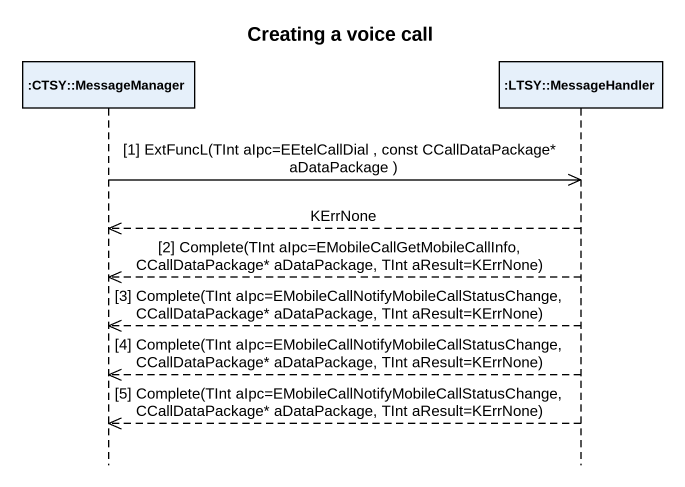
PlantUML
@startuml
title Creating a voice call
hide footbox
participant ":CTSY::MessageManager" as CTSY_MessageManager
participant ":LTSY::MessageHandler" as LTSY_MessageHandler

CTSY_MessageManager ->> LTSY_MessageHandler : [1] ExtFuncL(TInt aIpc=EEtelCallDial , const CCallDataPackage* aDataPackage )
LTSY_MessageHandler -->> CTSY_MessageManager : KErrNone
LTSY_MessageHandler -->> CTSY_MessageManager : [2] Complete(TInt aIpc=EMobileCallGetMobileCallInfo, CCallDataPackage* aDataPackage, TInt aResult=KErrNone)
LTSY_MessageHandler -->> CTSY_MessageManager : [3] Complete(TInt aIpc=EMobileCallNotifyMobileCallStatusChange, CCallDataPackage* aDataPackage, TInt aResult=KErrNone)
LTSY_MessageHandler -->> CTSY_MessageManager : [4] Complete(TInt aIpc=EMobileCallNotifyMobileCallStatusChange, CCallDataPackage* aDataPackage, TInt aResult=KErrNone)
LTSY_MessageHandler -->> CTSY_MessageManager : [5] Complete(TInt aIpc=EMobileCallNotifyMobileCallStatusChange, CCallDataPackage* aDataPackage, TInt aResult=KErrNone)
@enduml
